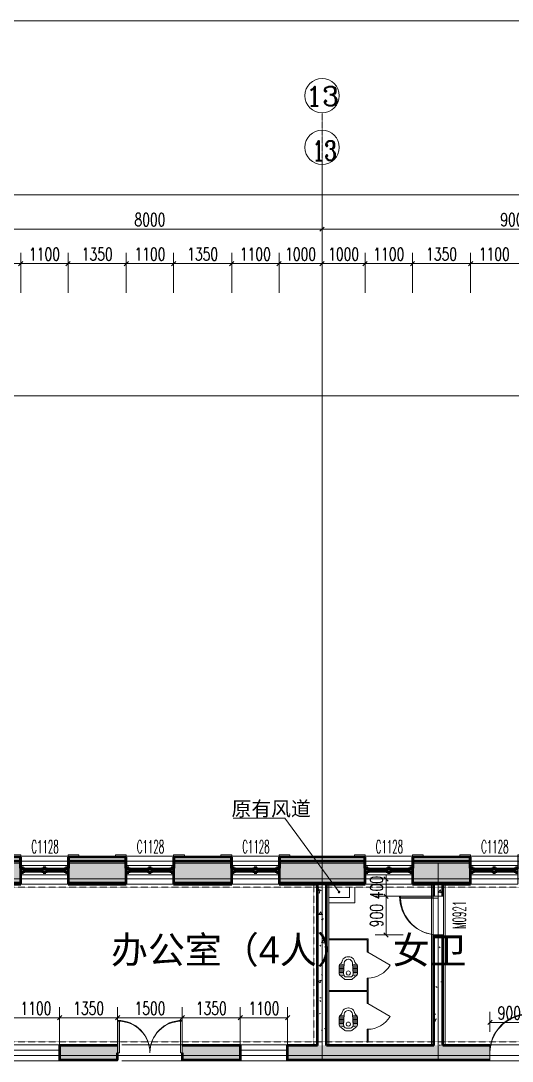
# Model space of a CAD drawing. Header units: millimetres. Extents: x -17321 to 106270, y -22341 to 35329.
# Drawn here: x 58500 to 69917, y 11169 to 35329 of the extents above; entities that cross this region are included whole.
import ezdxf

# ---------------------------------------------------------------- set-up
doc = ezdxf.new("R2010")
doc.units = ezdxf.units.MM
for name, pattern in [('IMPORT-DASHED', [7.5, 5, -2.5]), ('IMPORT-DOTE _2_', [0]), ('IMPORT-线型3', [5000, 3000, -2000]), ('轴网线', [22.24, 12.7, -3.18, 3.18, -3.18])]:
    doc.linetypes.add(name, pattern=pattern)
for name, color, linetype, lineweight in [('A-DETL-GENF', 92, 'Continuous', 9), ('A-DOOR', 31, 'Continuous', 18), ('A-FLOR', 192, 'Continuous', 9), ('A-GENM', 13, 'Continuous', 18), ('A-GLAZ', 151, 'Continuous', 18), ('A-WALL', 113, 'Continuous', 50), ('A-WALL-FNSH', 113, 'Continuous', 50), ('A-WALL-PATT', 111, 'Continuous', 50), ('AXIS', 85, 'Continuous', 9), ('AXIS_TEXT', 250, 'Continuous', 9), ('DIM_LEAD', 3, 'Continuous', 9), ('DOTE', 157, 'IMPORT-DOTE _2_', 9), ('LATRINE', 6, 'Continuous', 9), ('LVTRY', 6, 'Continuous', 9), ('Pkpm_砌筑墙门_虚', 174, 'IMPORT-线型3', 9), ('Pkpm_砖墙', 6, 'Continuous', 9), ('PUB_DIM', 135, 'Continuous', 9), ('PUB_TEXT', 250, 'Continuous', 9), ('PUB_TITLE', 4, 'Continuous', 9), ('S-GRID', 1, 'Continuous', 13), ('S-GRID-IDEN', 1, 'Continuous', 18), ('SURFACE', 11, 'Continuous', 9), ('WALL', 250, 'Continuous', 9), ('WINDOW', 93, 'Continuous', 9), ('WINDOW_TEXT', 250, 'Continuous', 9), ('建筑布置', 127, 'Continuous', 9), ('烟道', 4, 'Continuous', 9), ('记者站1205_t3_2__3F导出_dwg', 8, 'Continuous', 9)]:
    doc.layers.add(name, color=color, linetype=linetype, lineweight=lineweight)
doc.styles.add('Arial_2', font='arial.ttf', dxfattribs={"height": 629.266735})
doc.styles.add('Complex_16', font='complex_.ttf', dxfattribs={"height": 450})
doc.styles.add('Complex_5', font='complex_.ttf', dxfattribs={"width": 0.724138, "height": 452.54834})
doc.styles.add('Simplex', font='simplex_.ttf', dxfattribs={"width": 0.494118, "height": 297.5})
doc.styles.add('Simplex_2', font='simplex_.ttf', dxfattribs={"width": 0.706, "height": 297.5})
doc.styles.add('Simplex_6', font='simplex_.ttf', dxfattribs={"height": 337.588652})
pattern_1 = [(0, (0, 0), (812.8, 203.2), [33.528, -576.072, 33.528, -576.072, -3251.2]), (0, (0, 0), (812.8, 203.2), [-1219.2, 33.528, -1185.672, 33.528, -576.072, -1422.4]), (0, (0, 0), (812.8, 203.2), [-3048, 33.528, -372.872, 33.528, -982.472]), (120, (304.8, 101.6), (-582.37636, 602.30545), [33.528, -576.072, 33.528, -576.072, -3251.2]), (120, (304.8, 101.6), (-582.37636, 602.30545), [-1219.2, 33.528, -1185.672, 33.528, -576.072, -1422.4]), (120, (304.8, 101.6), (-582.37636, 602.30545), [-3048, 33.528, -372.872, 33.528, -982.472]), (240, (406.4, 508), (-230.42364, -805.50545), [33.528, -576.072, 33.528, -576.072, -3251.2]), (240, (406.4, 508), (-230.42364, -805.50545), [-1219.2, 33.528, -1185.672, 33.528, -576.072, -1422.4]), (240, (406.4, 508), (-230.42364, -805.50545), [-3048, 33.528, -372.872, 33.528, -982.472])]
pattern_2 = [(50, (0, 0), (728.7365, -63.756), [76.2, -838.2]), (355, (0, 0), (-140.9716, 764.2276), [60.96, -670.56]), (100.451, (60.7, -5.3), (587.77, 700.467), [64.76, -712.36]), (46.184, (0, 203.2), (1084.316, -168.171), [114.3, -1257.3]), (96.636, (90.4, 189.2), (949.61, 989.71), [97.14, -1068.54]), (351.184, (0, 203.2), (949.62, 989.701), [91.44, -1005.84]), (21, (101.6, 152.4), (606.458, -409.0606), [76.2, -838.2]), (326, (101.6, 152.4), (247.208, 736.753), [60.96, -670.56]), (71.451, (152.14, 118.3), (853.668, 327.6855), [64.76, -712.36]), (37.5, (0, 0), (12.3547, 338.2201), [33.528, -628.904, 33.528, -647.192, -673.1]), (37.5, (0, 0), (12.3547, 338.2201), [-1343.152, 33.528, -639.572]), (7.5, (0, 0), (267.2789, 400.7221), [33.528, -354.584, 33.528, -613.664, -256.54]), (7.5, (0, 0), (267.2789, 400.7221), [-1035.304, 33.528, -223.012]), (327.5, (-226.57, 0), (542.3633, -22.9153), [33.528, -220.472, 33.528, -758.952, -1051.56]), (327.5, (-226.57, 0), (542.3633, -22.9153), [-1046.48, 33.528, -1018.032]), (317.5, (-328.17, 0), (592.517, 101.707), [33.528, -296.672, 33.528, -492.76, -746.76]), (317.5, (-328.17, 0), (592.517, 101.707), [-856.488, 33.528, -713.232])]

# ---------------------------------------------------------------- blocks, each defined once
blk = doc.blocks.new('单扇木门 - M0921-1248984-建模-三层平面图')
at = {"layer": 'A-DOOR'}
blk.add_hatch(color=256, dxfattribs=at).paths.add_polyline_path([(450, 185), (450, 900), (410, 900), (410, 185)], flags=0)
at = {"layer": 'A-DETL-GENF'}
for p, q in [((410, 900), (410, 185)), ((450, 900), (410, 900)), ((450, 185), (450, 900))]:
    blk.add_line(p, q, dxfattribs=at)
at = {"layer": 'A-DOOR'}
for p, q in [((410, 185), (410, 900)), ((410, 900), (450, 900)), ((450, 900), (450, 185)), ((450, 185), (-450, 185)), ((-450, 185), (-450, -185)), ((-450, 185), (450, 185)), ((450, -185), (450, 185)), ((-450, -185), (450, -185)), ((-450, -185), (450, -185))]:
    blk.add_line(p, q, dxfattribs=at)
at = {"layer": 'A-DOOR', "lineweight": 9}
blk.add_arc((450, 0), 900, 90, 168.1069, dxfattribs=at)
blk = doc.blocks.new('单扇木门 - M0921-1248545-建模-三层平面图')
at = {"layer": 'A-DOOR'}
blk.add_hatch(color=256, dxfattribs=at).paths.add_polyline_path([(410, 120), (450, 120), (450, 900), (410, 900)], flags=0)
at = {"layer": 'A-DETL-GENF'}
for p, q in [((410, 900), (410, 120)), ((450, 900), (410, 900)), ((450, 120), (450, 900))]:
    blk.add_line(p, q, dxfattribs=at)
at = {"layer": 'A-DOOR'}
for p, q in [((410, 120), (410, 900)), ((410, 900), (450, 900)), ((450, 900), (450, 120)), ((450, 120), (-450, 120)), ((-450, 120), (-450, -120)), ((-450, 120), (450, 120)), ((450, -120), (450, 120)), ((-450, -120), (450, -120)), ((-450, -120), (450, -120))]:
    blk.add_line(p, q, dxfattribs=at)
at = {"layer": 'A-DOOR', "lineweight": 9}
blk.add_arc((450, 0), 900, 90, 172.3345, dxfattribs=at)
blk = doc.blocks.new('TG-平开木门-双扇7 - M1521-1247899-建模-三层平面图')
at = {"layer": 'A-DOOR', "lineweight": 9}
for p, q in [((-750, 750), (-710, 750)), ((-750, 185), (-750, 750)), ((-710, 0), (-710, 750)), ((750, 750), (710, 750)), ((710, 0), (710, 750)), ((750, 185), (750, 750)), ((-750, 185), (-750, 0)), ((-710, 0), (-750, 0)), ((750, 185), (750, 0)), ((710, 0), (750, 0))]:
    blk.add_line(p, q, dxfattribs=at)
for centre, start, end in [((-750, 0), 360, 90), ((750, 0), 90, 180)]:
    blk.add_arc(centre, 750, start, end, dxfattribs=at)
blk = doc.blocks.new('平开窗A2 - C1121-1284559-建模-三层平面图')
at = {"layer": 'A-GLAZ', "lineweight": 9}
for p, q in [((-550, 185), (550, 185)), ((-550, -185), (550, -185))]:
    blk.add_line(p, q, dxfattribs=at)
at = {"layer": 'A-GLAZ', "lineweight": 50}
for p, q in [((-550, 185), (-550, -185)), ((550, -185), (550, 185))]:
    blk.add_line(p, q, dxfattribs=at)
blk = doc.blocks.new('C1128 - C1128-1314676-建模-三层平面图')
at = {"layer": 'A-GLAZ', "lineweight": 70}
for p, q in [((-490, 50), (-550, 50)), ((-490, 10), (-490, 50)), ((-460, 25), (-490, 25)), ((-490, 25), (-490, 10)), ((-460, 10), (-460, 25)), ((-30, 25), (-60, 25)), ((-60, 25), (-60, 10)), ((30, 50), (-30, 50)), ((-30, 50), (-30, 10)), ((-30, 10), (-30, 25)), ((30, 10), (30, 50)), ((60, 25), (30, 25)), ((30, 25), (30, 10)), ((60, 10), (60, 25)), ((490, 25), (460, 25)), ((460, 25), (460, 10)), ((550, 50), (490, 50)), ((490, 50), (490, 10)), ((490, 10), (490, 25)), ((-550, -50), (-490, -50)), ((-490, -50), (-490, -10)), ((-490, -10), (-490, -25)), ((-490, -25), (-460, -25)), ((-460, -25), (-460, -10)), ((-60, -10), (-60, -25)), ((-60, -25), (-30, -25)), ((-30, -10), (-30, -50)), ((-30, -25), (-30, -10)), ((-30, -50), (30, -50)), ((30, -50), (30, -10)), ((30, -10), (30, -25)), ((30, -25), (60, -25)), ((60, -25), (60, -10)), ((460, -10), (460, -25)), ((460, -25), (490, -25)), ((490, -10), (490, -50)), ((490, -25), (490, -10)), ((490, -50), (550, -50))]:
    blk.add_line(p, q, dxfattribs=at)
at = {"layer": 'A-GLAZ'}
for p, q in [((-490, 50), (-30, 50)), ((-490, 10), (-490, -10)), ((-490, 10), (-30, 10)), ((-490, 10), (-490, -10)), ((-460, 25), (-60, 25)), ((-30, -10), (-30, 10)), ((30, 50), (490, 50)), ((30, 10), (490, 10)), ((30, -10), (30, 10)), ((60, 25), (460, 25)), ((490, -10), (490, 10)), ((490, 10), (490, -10)), ((-30, -10), (-490, -10)), ((-30, -50), (-490, -50)), ((-60, -25), (-460, -25)), ((490, -10), (30, -10)), ((490, -50), (30, -50)), ((460, -25), (60, -25))]:
    blk.add_line(p, q, dxfattribs=at)
blk = doc.blocks.new('窗套 - 窗套-1435561-建模-三层平面图')
at = {"layer": 'A-GENM'}
for p, q in [((-550, 30), (-800, 30)), ((-800, 30), (-800, 0)), ((-800, 0), (-550, 0)), ((-550, 0), (-580, 0)), ((-580, 0), (-580, -275)), ((-550, 0), (-550, 30)), ((-550, -275), (-550, 0)), ((800, 30), (550, 30)), ((550, 30), (550, 0)), ((580, 0), (550, 0)), ((550, 0), (550, -275)), ((580, -275), (580, 0)), ((800, 0), (800, 30)), ((550, 0), (800, 0)), ((-580, -275), (-550, -275)), ((550, -275), (580, -275))]:
    blk.add_line(p, q, dxfattribs=at)
blk = doc.blocks.new('记者站1205_t3_2__3F导出_dwg__ArchTick-1307847-建模-三层平面图')
at = {"layer": 'PUB_DIM'}
blk.add_line((-0.5, -0.5), (0.5, 0.5), dxfattribs=at)
blk = doc.blocks.new('记者站1205_t3_2__3F导出_dwg__ArchTick-1307849-建模-三层平面图')
at = {"layer": 'AXIS'}
blk.add_line((-0.5, -0.5), (0.5, 0.5), dxfattribs=at)
blk = doc.blocks.new('记者站1205_t3_2__3F导出_dwg_$TCHSYS$WIN2D-1307910-建模-三层平面图')
at = {"layer": 'WINDOW'}
for p, q in [((2629937, 447777), (2631037, 447777)), ((2629937, 447561), (2631037, 447561))]:
    blk.add_line(p, q, dxfattribs=at)
at = {"layer": 'WINDOW', "flags": 128}
blk.add_lwpolyline([(2629937, 447994), (2629937, 447344), (2631037, 447344), (2631037, 447994)], close=True, dxfattribs=at)
blk = doc.blocks.new('记者站1205_t3_2__3F导出_dwg_$TCHSYS$WIN2D-1307911-建模-三层平面图')
at = {"layer": 'WINDOW'}
for p, q in [((2627487, 447777), (2628587, 447777)), ((2627487, 447561), (2628587, 447561))]:
    blk.add_line(p, q, dxfattribs=at)
at = {"layer": 'WINDOW', "flags": 128}
blk.add_lwpolyline([(2627487, 447994), (2627487, 447344), (2628587, 447344), (2628587, 447994)], close=True, dxfattribs=at)
blk = doc.blocks.new('记者站1205_t3_2__3F导出_dwg_$TCHSYS$WIN2D-1307912-建模-三层平面图')
at = {"layer": 'WINDOW'}
for p, q in [((2633487, 447777), (2632387, 447777)), ((2633487, 447561), (2632387, 447561))]:
    blk.add_line(p, q, dxfattribs=at)
at = {"layer": 'WINDOW', "flags": 128}
blk.add_lwpolyline([(2633487, 447994), (2633487, 447344), (2632387, 447344), (2632387, 447994)], close=True, dxfattribs=at)
blk = doc.blocks.new('记者站1205_t3_2__3F导出_dwg_$TCHSYS$WIN2D-1307913-建模-三层平面图')
at = {"layer": 'WINDOW'}
for p, q in [((2628387, 443491), (2627287, 443491)), ((2628387, 443367), (2627287, 443367))]:
    blk.add_line(p, q, dxfattribs=at)
at = {"layer": 'WINDOW', "flags": 128}
blk.add_lwpolyline([(2628387, 443244), (2628387, 443614), (2627287, 443614), (2627287, 443244)], close=True, dxfattribs=at)
blk = doc.blocks.new('记者站1205_t3_2__3F导出_dwg_$TCHSYS$WIN2D-1307914-建模-三层平面图')
at = {"layer": 'WINDOW'}
for p, q in [((2633687, 443491), (2632587, 443491)), ((2633687, 443367), (2632587, 443367))]:
    blk.add_line(p, q, dxfattribs=at)
at = {"layer": 'WINDOW', "flags": 128}
blk.add_lwpolyline([(2633687, 443244), (2633687, 443614), (2632587, 443614), (2632587, 443244)], close=True, dxfattribs=at)
blk = doc.blocks.new('记者站1205_t3_2__3F导出_dwg_$DorLib2D$00000002-1307882-建模-三层平面图')
at = {"layer": 'WINDOW', "flags": 128}
for points in [[(-0.5, 0.4875), (-0.5, 0), (-0.475, 0), (-0.475, 0.4875)], [(0.5, 0.4875), (0.475, 0.4875), (0.475, 0), (0.5, 0)]]:
    blk.add_lwpolyline(points, close=True, dxfattribs=at)
at = {"layer": 'WINDOW'}
for centre, start, end in [((-0.4875, 0), 360, 88.53072), ((0.4875, 0), 91.46928, 180)]:
    blk.add_arc(centre, 0.4875, start, end, dxfattribs=at)
blk = doc.blocks.new('记者站1205_t3_2__3F导出_dwg_$TCHSYS$WIN2D-1307931-建模-三层平面图')
at = {"layer": 'WINDOW'}
for p, q in [((2635487, 447777), (2636587, 447777)), ((2635487, 447561), (2636587, 447561))]:
    blk.add_line(p, q, dxfattribs=at)
at = {"layer": 'WINDOW', "flags": 128}
blk.add_lwpolyline([(2635487, 447994), (2635487, 447344), (2636587, 447344), (2636587, 447994)], close=True, dxfattribs=at)
blk = doc.blocks.new('记者站1205_t3_2__3F导出_dwg_$DorLib2D$00000001-1307921-建模-三层平面图')
at = {"layer": 'WINDOW', "flags": 128}
blk.add_lwpolyline([(0.5, 0.975), (0.5, 0), (0.45, 0), (0.45, 0.975)], close=True, dxfattribs=at)
at = {"layer": 'WINDOW'}
blk.add_arc((0.475, 0), 0.975, 91.4693, 180, dxfattribs=at)
blk = doc.blocks.new('记者站1205_t3_2__3F导出_dwg_$TCHSYS$WIN2D-1307933-建模-三层平面图')
at = {"layer": 'WINDOW'}
for p, q in [((2639037, 447777), (2637937, 447777)), ((2639037, 447561), (2637937, 447561))]:
    blk.add_line(p, q, dxfattribs=at)
at = {"layer": 'WINDOW', "flags": 128}
blk.add_lwpolyline([(2639037, 447994), (2639037, 447344), (2637937, 447344), (2637937, 447994)], close=True, dxfattribs=at)
blk = doc.blocks.new('记者站1205_t3_2__3F导出_dwg_$TCHSYS$APDOOR2D-1307854-建模-三层平面图')
at = {"layer": 'LATRINE'}
blk.add_line((0.5, 0), (0, 0.866), dxfattribs=at)
blk.add_arc((0.5, 0), 1, 120, 180, dxfattribs=at)
blk = doc.blocks.new('记者站1205_t3_2__3F导出_dwg_df4bv-1307957-建模-三层平面图')
at = {"layer": 'DOTE', "linetype": 'Continuous'}
blk.add_line((2031977, 76934), (2031977, 81524), dxfattribs=at)
at = {"layer": 'Pkpm_砌筑墙门_虚'}
for p, q in [((2031857, 79754), (2031857, 80754)), ((2032097, 79754), (2032097, 80754)), ((2024627, 77304), (2026127, 77304)), ((2024627, 76934), (2026127, 76934))]:
    blk.add_line(p, q, dxfattribs=at)
at = {"layer": 'Pkpm_砖墙', "flags": 128}
for points in [[(2028477, 77304), (2029157, 77304), (2029157, 81034)], [(2029397, 81034), (2029397, 77304), (2031857, 77304), (2031857, 79754)], [(2032097, 79754), (2032097, 77304), (2033177, 77304)], [(2028477, 76934), (2029277, 76934), (2031977, 76934), (2033177, 76934)]]:
    blk.add_lwpolyline(points, dxfattribs=at)
at = {"layer": '烟道', "color": 2, "linetype": 'IMPORT-DASHED'}
for p, q in [((2014697, 80964), (2038027, 80964)), ((2029087, 77304), (2029087, 81034)), ((2014697, 77374), (2038027, 77374))]:
    blk.add_line(p, q, dxfattribs=at)
at = {"layer": '烟道', "color": 2}
for p, q in [((2029437, 77304), (2029437, 81034)), ((2031817, 77304), (2031817, 81034)), ((2032137, 77304), (2032137, 81034))]:
    blk.add_line(p, q, dxfattribs=at)
at = {"layer": '烟道', "color": 2, "flags": 128}
blk.add_lwpolyline([(2006477, 85464), (2000567, 85464), (2000567, 81564), (1977687, 81564), (1977687, 92784), (1963367, 92784), (1963367, 67344), (2000567, 67344), (2000567, 65344), (2014987, 65344), (2014987, 67344), (2052187, 67344), (2052187, 92784), (2037867, 92784), (2037867, 81564), (2014987, 81564), (2014987, 85464), (2009077, 85464)], dxfattribs=at)
blk = doc.blocks.new('记者站1205_t3_2__3F导出_dwg_$lvtry$00000203-1307961-建模-三层平面图')
at = {"layer": 'LVTRY'}
for p, q in [((-210, -318), (-210, -128)), ((-109, -134), (-210, -128)), ((-107, -166), (-210, -166)), ((-106, -197), (-210, -197)), ((-104, -227), (-210, -227)), ((-198, -101), (-90, -9)), ((-106, -103), (-182, -88)), ((-109, -124), (-97, -382)), ((-67, 0), (67, 0)), ((48, -60), (-48, -60)), ((90, -9), (198, -101)), ((97, -382), (109, -124)), ((104, -227), (210, -227)), ((106, -103), (182, -88)), ((106, -197), (210, -197)), ((107, -166), (210, -166)), ((109, -134), (210, -128)), ((210, -128), (210, -318)), ((-103, -258), (-210, -258)), ((-101, -289), (-210, -289)), ((-100, -320), (-210, -320)), ((-191, -354), (-99, -345)), ((-4, -470), (4, -470)), ((191, -354), (99, -345)), ((100, -320), (210, -320)), ((101, -289), (210, -289)), ((103, -258), (210, -258)), ((4, -530), (-4, -530))]:
    blk.add_line(p, q, dxfattribs=at)
for centre, radius, start, end in [((-174, -128), 35.9, 130.7002, 180), ((-48, -121), 61, 90, 182.693), ((-67, -36), 35.9, 90, 130.7002), ((0, -153), 48.6, 360, 180), ((0, -153), 48.6, 180, 360), ((48, -121), 61, 357.307, 90), ((67, -36), 35.9, 49.2998, 90), ((174, -128), 35.9, 0, 49.2998), ((-166, -318), 43.9, 180, 235.8855), ((-215, -391), 43.9, 45.2192, 55.8855), ((-315, -491), 185, 13.4062, 45.2192), ((-68, -432), 68.7, 193.4062, 220.7841), ((-4, -377), 153, 220.7841, 270), ((-4, -377), 92.8, 182.693, 270), ((4, -377), 92.8, 270, 357.307), ((4, -377), 153, 270, 319.2159), ((68, -432), 68.7, 319.2159, 346.5938), ((315, -491), 185, 134.7808, 166.5938), ((215, -391), 43.9, 124.1145, 134.7808), ((166, -318), 43.9, 304.1145, 0)]:
    blk.add_arc(centre, radius, start, end, dxfattribs=at)
blk = doc.blocks.new('记者站1205_t3_2__3F导出_dwg-1307846-建模-三层平面图')
at = {"layer": 'AXIS'}
for p, q in [((2634487, 460054), (2634487, 464054)), ((2568457, 463354), (2656987, 463354))]:
    blk.add_line(p, q, dxfattribs=at)
at = {"layer": 'AXIS', "flags": 128}
for points in [[(2634487, 462804), (2634487, 460354)], [(2627487, 462004), (2627487, 461079)], [(2628587, 462004), (2628587, 461079)], [(2629937, 462004), (2629937, 461079)], [(2631037, 462004), (2631037, 461079)], [(2632387, 462004), (2632387, 461079)], [(2633487, 462004), (2633487, 461079)], [(2634487, 462004), (2634487, 461079)], [(2635487, 462004), (2635487, 461079)], [(2636587, 462004), (2636587, 461079)], [(2637937, 462004), (2637937, 461079)]]:
    blk.add_lwpolyline(points, close=True, dxfattribs=at)
for points in [[(2656987, 462554), (2649387, 462554), (2643487, 462554), (2634487, 462554), (2626487, 462554), (2619787, 462554), (2606187, 462554), (2599587, 462554), (2591587, 462554), (2582487, 462554), (2579387, 462554), (2568987, 462554), (2569087, 462554)], [(2626487, 461754), (2627487, 461754), (2628587, 461754), (2629937, 461754), (2631037, 461754), (2632387, 461754), (2633487, 461754), (2634487, 461754), (2635487, 461754), (2636587, 461754), (2637937, 461754), (2639037, 461754), (2640387, 461754), (2641487, 461754), (2643487, 461754), (2644687, 461754), (2645787, 461754), (2647187, 461754), (2648287, 461754), (2649387, 461754), (2649287, 461754)]]:
    blk.add_lwpolyline(points, dxfattribs=at)
at = {"layer": 'AXIS'}
blk.add_circle((2634487, 464454), 400, dxfattribs=at)
at = {"layer": 'DIM_LEAD', "flags": 128}
blk.add_lwpolyline([(2632420, 448878), (2633621, 448878), (2634880, 447160), (2633621, 448878)], dxfattribs=at)
at = {"layer": 'DIM_LEAD'}
for start, end in [(45, 225), (225, 45)]:
    blk.add_arc((2634880, 447160), 20, start, end, dxfattribs=at)
at = {"layer": 'DOTE', "linetype": 'Continuous'}
for p, q in [((2634487, 443264), (2634487, 460054)), ((2567617, 458684), (2658357, 458684)), ((2567617, 447464), (2658357, 447464)), ((2567617, 443364), (2658357, 443364))]:
    blk.add_line(p, q, dxfattribs=at)
at = {"layer": 'LATRINE', "flags": 128}
for points in [[(2634647, 446074), (2634647, 446049), (2635534, 446049), (2635534, 445762), (2635559, 445762), (2635559, 446074)], [(2635559, 443674), (2635559, 443974), (2635534, 443974), (2635534, 443674)]]:
    blk.add_lwpolyline(points, close=True, dxfattribs=at)
blk.add_lwpolyline([(2635559, 444874), (2635559, 444574), (2635534, 444574), (2635534, 444849), (2634647, 444849), (2634647, 444874), (2635534, 444874), (2635534, 445162), (2635559, 445162), (2635559, 444862)], dxfattribs=at)
at = {"layer": 'PUB_DIM'}
for p, q in [((2636367, 447464), (2635722, 447464)), ((2635972, 446164), (2635972, 447064)), ((2636367, 446164), (2635722, 446164)), ((2633687, 443544), (2633687, 444490)), ((2638387, 443914), (2638387, 444382))]:
    blk.add_line(p, q, dxfattribs=at)
at = {"layer": 'PUB_DIM', "flags": 128}
for points in [[(2635972, 446964), (2635972, 447064), (2635972, 447464), (2635972, 447564)], [(2626587, 444240), (2626487, 444240), (2627287, 444240), (2628387, 444240), (2629737, 444240), (2631237, 444240), (2632587, 444240), (2633687, 444240)], [(2638387, 444132), (2639287, 444132), (2639187, 444132)]]:
    blk.add_lwpolyline(points, dxfattribs=at)
for points in [[(2635722, 447064), (2636367, 447064)], [(2628387, 444490), (2628387, 443544)], [(2629737, 444490), (2629737, 443544)], [(2631237, 444490), (2631237, 443544)], [(2632587, 444490), (2632587, 443544)]]:
    blk.add_lwpolyline(points, close=True, dxfattribs=at)
at = {"layer": 'PUB_TITLE', "flags": 128}
blk.add_lwpolyline([(2551665, 409993), (2674265, 409993), (2674265, 467393), (2551665, 467393)], close=True, dxfattribs=at)
at = {"layer": 'SURFACE', "flags": 128}
for points in [[(2627487, 447834), (2627487, 447994), (2626487, 447994), (2625487, 447994), (2625487, 447834)], [(2629937, 447834), (2629937, 447994), (2628587, 447994), (2628587, 447834)], [(2632387, 447834), (2632387, 447994), (2631037, 447994), (2631037, 447834)], [(2633487, 447834), (2633487, 447994), (2634487, 447994), (2635487, 447994), (2635487, 447834)], [(2636587, 447834), (2636587, 447994), (2637187, 447994), (2637937, 447994), (2637937, 447834)]]:
    blk.add_lwpolyline(points, dxfattribs=at)
at = {"layer": 'WALL', "flags": 128}
for points in [[(2626367, 447344), (2626367, 444864), (2626367, 443614), (2626197, 443614), (2626197, 443244), (2626487, 443244), (2627287, 443244), (2627287, 443614), (2626607, 443614), (2626607, 444864), (2626607, 447344), (2627487, 447344), (2627487, 447834), (2626487, 447834), (2625487, 447834), (2625487, 447344)], [(2628587, 447344), (2629937, 447344), (2629937, 447834), (2628587, 447834)], [(2631037, 447344), (2632387, 447344), (2632387, 447834), (2631037, 447834)], [(2634607, 443614), (2634607, 447344), (2635487, 447344), (2635487, 447834), (2634487, 447834), (2633487, 447834), (2633487, 447344), (2634367, 447344), (2634367, 443614), (2633687, 443614), (2633687, 443244), (2634487, 443244), (2637187, 443244), (2638387, 443244), (2638387, 443614), (2637307, 443614), (2637307, 446164), (2637067, 446164), (2637067, 443614)], [(2637187, 447834), (2636587, 447834), (2636587, 447344), (2637067, 447344), (2637067, 447064), (2637307, 447064), (2637307, 447344), (2637937, 447344), (2637937, 447834)], [(2629737, 443614), (2628387, 443614), (2628387, 443244), (2629737, 443244)], [(2632587, 443614), (2631237, 443614), (2631237, 443244), (2632587, 443244)]]:
    blk.add_lwpolyline(points, close=True, dxfattribs=at)
at = {"layer": '建筑布置', "color": 3, "flags": 128}
for points in [[(2635247, 447274), (2635247, 446914), (2634647, 446914)], [(2635127, 447274), (2635127, 447034), (2634647, 447034)]]:
    blk.add_lwpolyline(points, dxfattribs=at)
for name, p, xscale, yscale, zscale in [('记者站1205_t3_2__3F导出_dwg__ArchTick-1307849-建模-三层平面图', (2634487, 462554), 100, 100, 100), ('记者站1205_t3_2__3F导出_dwg__ArchTick-1307849-建模-三层平面图', (2627487, 461754), 100, 100, 100), ('记者站1205_t3_2__3F导出_dwg__ArchTick-1307849-建模-三层平面图', (2628587, 461754), 100, 100, 100), ('记者站1205_t3_2__3F导出_dwg__ArchTick-1307849-建模-三层平面图', (2629937, 461754), 100, 100, 100), ('记者站1205_t3_2__3F导出_dwg__ArchTick-1307849-建模-三层平面图', (2631037, 461754), 100, 100, 100), ('记者站1205_t3_2__3F导出_dwg__ArchTick-1307849-建模-三层平面图', (2632387, 461754), 100, 100, 100), ('记者站1205_t3_2__3F导出_dwg__ArchTick-1307849-建模-三层平面图', (2633487, 461754), 100, 100, 100), ('记者站1205_t3_2__3F导出_dwg__ArchTick-1307849-建模-三层平面图', (2634487, 461754), 100, 100, 100), ('记者站1205_t3_2__3F导出_dwg__ArchTick-1307849-建模-三层平面图', (2635487, 461754), 100, 100, 100), ('记者站1205_t3_2__3F导出_dwg__ArchTick-1307849-建模-三层平面图', (2636587, 461754), 100, 100, 100), ('记者站1205_t3_2__3F导出_dwg__ArchTick-1307849-建模-三层平面图', (2637937, 461754), 100, 100, 100), ('记者站1205_t3_2__3F导出_dwg_$DorLib2D$00000001-1307921-建模-三层平面图', (2638837, 443429), 900, 900, -900), ('记者站1205_t3_2__3F导出_dwg__ArchTick-1307847-建模-三层平面图', (2628387, 444240), 100, 100, 100), ('记者站1205_t3_2__3F导出_dwg__ArchTick-1307847-建模-三层平面图', (2629737, 444240), 100, 100, 100), ('记者站1205_t3_2__3F导出_dwg_$DorLib2D$00000002-1307882-建模-三层平面图', (2630487, 443429), 1500, 1500, -1500), ('记者站1205_t3_2__3F导出_dwg__ArchTick-1307847-建模-三层平面图', (2631237, 444240), 100, 100, 100), ('记者站1205_t3_2__3F导出_dwg__ArchTick-1307847-建模-三层平面图', (2632587, 444240), 100, 100, 100), ('记者站1205_t3_2__3F导出_dwg__ArchTick-1307847-建模-三层平面图', (2633687, 444240), 100, 100, 100)]:
    blk.add_blockref(name, p, dxfattribs=dict(xscale=xscale, yscale=yscale, zscale=zscale))
for name, p, xscale, yscale, zscale, rotation in [('记者站1205_t3_2__3F导出_dwg__ArchTick-1307849-建模-三层平面图', (2634487, 462554), 100, 100, 100, 180), ('记者站1205_t3_2__3F导出_dwg__ArchTick-1307849-建模-三层平面图', (2627487, 461754), 100, 100, 100, 180), ('记者站1205_t3_2__3F导出_dwg__ArchTick-1307849-建模-三层平面图', (2628587, 461754), 100, 100, 100, 180), ('记者站1205_t3_2__3F导出_dwg__ArchTick-1307849-建模-三层平面图', (2629937, 461754), 100, 100, 100, 180), ('记者站1205_t3_2__3F导出_dwg__ArchTick-1307849-建模-三层平面图', (2631037, 461754), 100, 100, 100, 180), ('记者站1205_t3_2__3F导出_dwg__ArchTick-1307849-建模-三层平面图', (2632387, 461754), 100, 100, 100, 180), ('记者站1205_t3_2__3F导出_dwg__ArchTick-1307849-建模-三层平面图', (2633487, 461754), 100, 100, 100, 180), ('记者站1205_t3_2__3F导出_dwg__ArchTick-1307849-建模-三层平面图', (2634487, 461754), 100, 100, 100, 180), ('记者站1205_t3_2__3F导出_dwg__ArchTick-1307849-建模-三层平面图', (2635487, 461754), 100, 100, 100, 180), ('记者站1205_t3_2__3F导出_dwg__ArchTick-1307849-建模-三层平面图', (2636587, 461754), 100, 100, 100, 180), ('记者站1205_t3_2__3F导出_dwg__ArchTick-1307849-建模-三层平面图', (2637937, 461754), 100, 100, 100, 180), ('记者站1205_t3_2__3F导出_dwg__ArchTick-1307847-建模-三层平面图', (2635972, 447464), 100, 100, 100, 270), ('记者站1205_t3_2__3F导出_dwg__ArchTick-1307847-建模-三层平面图', (2635972, 447064), 100, 100, 100, 90), ('记者站1205_t3_2__3F导出_dwg__ArchTick-1307847-建模-三层平面图', (2635972, 447064), 100, 100, 100, 90), ('记者站1205_t3_2__3F导出_dwg_$DorLib2D$00000001-1307921-建模-三层平面图', (2637187, 446614), 900, 900, -900, 89.99999999999999), ('记者站1205_t3_2__3F导出_dwg__ArchTick-1307847-建模-三层平面图', (2635972, 446164), 100, 100, 100, 270), ('记者站1205_t3_2__3F导出_dwg__ArchTick-1307847-建模-三层平面图', (2628387, 444240), 100, 100, 100, 180), ('记者站1205_t3_2__3F导出_dwg__ArchTick-1307847-建模-三层平面图', (2629737, 444240), 100, 100, 100, 180), ('记者站1205_t3_2__3F导出_dwg__ArchTick-1307847-建模-三层平面图', (2631237, 444240), 100, 100, 100, 180), ('记者站1205_t3_2__3F导出_dwg__ArchTick-1307847-建模-三层平面图', (2632587, 444240), 100, 100, 100, 180), ('记者站1205_t3_2__3F导出_dwg__ArchTick-1307847-建模-三层平面图', (2638387, 444132), 100, 100, 100, 180)]:
    blk.add_blockref(name, p, dxfattribs=dict(xscale=xscale, yscale=yscale, zscale=zscale, rotation=rotation))
for name, p in [('记者站1205_t3_2__3F导出_dwg_df4bv-1307957-建模-三层平面图', (605210, 366310)), ('记者站1205_t3_2__3F导出_dwg_$TCHSYS$WIN2D-1307911-建模-三层平面图', (0, 0)), ('记者站1205_t3_2__3F导出_dwg_$TCHSYS$WIN2D-1307910-建模-三层平面图', (0, 0)), ('记者站1205_t3_2__3F导出_dwg_$TCHSYS$WIN2D-1307912-建模-三层平面图', (0, 0)), ('记者站1205_t3_2__3F导出_dwg_$TCHSYS$WIN2D-1307931-建模-三层平面图', (0, 0)), ('记者站1205_t3_2__3F导出_dwg_$TCHSYS$WIN2D-1307933-建模-三层平面图', (0, 0)), ('记者站1205_t3_2__3F导出_dwg_$TCHSYS$WIN2D-1307913-建模-三层平面图', (0, 0)), ('记者站1205_t3_2__3F导出_dwg_$TCHSYS$WIN2D-1307914-建模-三层平面图', (0, 0))]:
    blk.add_blockref(name, p)
at = {"extrusion": (0, 0, -1), "xscale": 600, "yscale": 600, "zscale": -600, "rotation": 90}
for p in [(-2635547, 445462), (-2635547, 444274)]:
    blk.add_blockref('记者站1205_t3_2__3F导出_dwg_$TCHSYS$APDOOR2D-1307854-建模-三层平面图', p, dxfattribs=at)
at = {"rotation": 180}
for p in [(2635097, 445129), (2635097, 443941)]:
    blk.add_blockref('记者站1205_t3_2__3F导出_dwg_$lvtry$00000203-1307961-建模-三层平面图', p, dxfattribs=at)
at = {"layer": 'AXIS', "color": 7, "char_height": 297.5, "attachment_point": 2, "line_spacing_factor": 1.125731, "style": 'Simplex_2'}
for s, insert, width in [('8000', (2630487, 462923), 917.9), ('9000', (2638987, 462923), 917.9), ('1100', (2628037, 462123), 824.67), ('1350', (2629262, 462123), 871.28), ('1100', (2630487, 462123), 824.67), ('1350', (2631712, 462123), 871.28), ('1100', (2632937, 462123), 824.67), ('1000', (2633987, 462123), 871.28), ('1000', (2634987, 462123), 871.28), ('1100', (2636037, 462123), 824.67), ('1350', (2637262, 462123), 871.28), ('1100', (2638487, 462123), 824.67)]:
    blk.add_mtext(s, dxfattribs=dict(at, insert=insert, width=width))
at = {"layer": 'AXIS_TEXT', "color": 7, "insert": (2634260, 464604), "char_height": 452.5, "width": 646.01, "attachment_point": 1, "line_spacing_factor": 1.141342, "style": 'Complex_5'}
blk.add_mtext('13', dxfattribs=at)
at = {"layer": 'PUB_DIM', "color": 7, "char_height": 297.5, "width": 688.42, "attachment_point": 2, "rotation": 90, "line_spacing_factor": 1.125731, "style": 'Simplex_2'}
for s, insert in [('400', (2635604, 447264)), ('900', (2635604, 446614))]:
    blk.add_mtext(s, dxfattribs=dict(at, insert=insert))
at = {"layer": 'PUB_DIM', "color": 7, "char_height": 297.5, "attachment_point": 2, "line_spacing_factor": 1.125731, "style": 'Simplex_2'}
for s, insert, width in [('1100', (2627837, 444609), 824.67), ('1350', (2629062, 444609), 871.28), ('1500', (2630487, 444609), 871.28), ('1350', (2631912, 444609), 871.28), ('1100', (2633137, 444609), 824.67), ('900', (2638837, 444501), 688.42)]:
    blk.add_mtext(s, dxfattribs=dict(at, insert=insert, width=width))
at = {"layer": 'PUB_TEXT', "color": 7, "insert": (2632382, 449265), "char_height": 337.6, "width": 2180.97, "attachment_point": 1, "line_spacing_factor": 1.125731, "style": 'Simplex_6'}
blk.add_mtext('原有风道', dxfattribs=at)
at = {"layer": 'PUB_TEXT', "color": 155, "char_height": 629.3, "attachment_point": 1, "line_spacing_factor": 0.941778, "style": 'Arial_2'}
for s, insert, width in [('办公室（4人）', (2629582, 446132), 7684.12), ('女卫', (2636128, 446124), 2364.34), ('女卫', (2636128, 446124), 2364.34)]:
    blk.add_mtext(s, dxfattribs=dict(at, insert=insert, width=width))
at = {"layer": 'WINDOW_TEXT', "color": 37, "char_height": 297.5, "width": 785.23, "attachment_point": 1, "line_spacing_factor": 1.125731, "style": 'Simplex'}
for insert in [(2627732, 448362), (2630182, 448362), (2632632, 448362), (2635732, 448362), (2638182, 448362)]:
    blk.add_mtext('C1128', dxfattribs=dict(at, insert=insert))
at = {"layer": 'WINDOW_TEXT', "color": 7, "insert": (2637527, 446303), "char_height": 297.5, "width": 810.33, "attachment_point": 1, "rotation": 90, "line_spacing_factor": 1.125731, "style": 'Simplex'}
blk.add_mtext('M0921', dxfattribs=at)
blk = doc.blocks.new('轴网 - 宽度系数 1-579523-建模-三层平面图')
at = {"layer": 'S-GRID-IDEN'}
blk.add_circle((0, 0), 4, dxfattribs=at)

msp = doc.modelspace()

# ---------------------------------------------------------------- hatches: boundary and pattern name
at = {"layer": 'A-WALL-PATT', "lineweight": 9}
h = msp.add_hatch(dxfattribs=at)
h.set_pattern_fill('FP_2', color=256, style=0, pattern_type=2)
h.set_pattern_definition(pattern_2)
h.paths.add_polyline_path([(65944, 15300), (66500, 15300), (66500, 15810), (64500, 15810), (64500, 15300), (64534, 15300)], flags=0)
h.paths.add_polyline_path([(74600, 15300), (74600, 15810), (72500, 15810), (72500, 15300), (74403, 15300)], flags=0)
h.paths.add_polyline_path([(67600, 15300), (68950, 15300), (68950, 15810), (67600, 15810)], flags=0)
h.paths.add_polyline_path([(70050, 15300), (71400, 15300), (71400, 15810), (70050, 15810)], flags=0)
h.paths.add_polyline_path([(60304, 15300), (60950, 15300), (60950, 15810), (59600, 15810), (59600, 15300)], flags=0)
h.paths.add_polyline_path([(55400, 15300), (55400, 15810), (54050, 15810), (54050, 15300), (54665, 15300)], flags=0)
h.paths.add_polyline_path([(63400, 15300), (63400, 15810), (62050, 15810), (62050, 15300), (63124, 15300)], flags=0)
h.paths.add_polyline_path([(57484, 15300), (58500, 15300), (58500, 15810), (56500, 15810), (56500, 15300)], flags=0)
h.paths.add_polyline_path([(51332, 15300), (52950, 15300), (52950, 15810), (51212, 15810), (51212, 15300)], flags=0)
h = msp.add_hatch(dxfattribs=at)
h.set_pattern_fill('FP_1', color=256, style=0, pattern_type=2)
h.set_pattern_definition(pattern_1)
h.paths.add_polyline_path([(74620, 15280), (74620, 15300), (72500, 15300), (72500, 15280), (74605, 15280)], flags=0)
h.paths.add_polyline_path([(63400, 15280), (63400, 15300), (62050, 15300), (62050, 15280), (63124, 15280)], flags=0)
h.paths.add_polyline_path([(64500, 15280), (66500, 15280), (66500, 15300), (64500, 15300)], flags=0)
h.paths.add_polyline_path([(70173, 15280), (71400, 15280), (71400, 15300), (70050, 15300), (70050, 15280)], flags=0)
h.paths.add_polyline_path([(68950, 15280), (68950, 15300), (67600, 15300), (67600, 15280), (68764, 15280)], flags=0)
h.paths.add_polyline_path([(57380, 15280), (58500, 15280), (58500, 15300), (56500, 15300), (56500, 15280)], flags=0)
h.paths.add_polyline_path([(59600, 15280), (60950, 15280), (60950, 15300), (59600, 15300)], flags=0)
h.paths.add_polyline_path([(54665, 15280), (55400, 15280), (55400, 15300), (54050, 15300), (54050, 15280)], flags=0)
h.paths.add_polyline_path([(52950, 15280), (52950, 15300), (50702, 15300), (50702, 15280), (52890, 15280)], flags=0)
h = msp.add_hatch(dxfattribs=at)
h.set_pattern_fill('FP_1', color=256, style=0, pattern_type=2)
h.set_pattern_definition(pattern_1)
h.paths.add_polyline_path([(65395, 11550), (65395, 15280), (65380, 15280), (65380, 11550)], flags=0)
h = msp.add_hatch(dxfattribs=at)
h.set_pattern_fill('FP_2', color=256, style=0, pattern_type=2)
h.set_pattern_definition(pattern_2)
h.paths.add_polyline_path([(65605, 11535), (65605, 15280), (65395, 15280), (65395, 11535)], flags=0)
h = msp.add_hatch(dxfattribs=at)
h.set_pattern_fill('FP_1', color=256, style=0, pattern_type=2)
h.set_pattern_definition(pattern_1)
h.paths.add_polyline_path([(65620, 11550), (65620, 15280), (65605, 15280), (65605, 11550)], flags=0)
h = msp.add_hatch(dxfattribs=at)
h.set_pattern_fill('FP_1', color=256, style=0, pattern_type=2)
h.set_pattern_definition(pattern_1)
h.paths.add_polyline_path([(68080, 11550), (68095, 11550), (68095, 14100), (68080, 14100)], flags=0)
h.paths.add_polyline_path([(68095, 15000), (68095, 15280), (68080, 15280), (68080, 15000)], flags=0)
h = msp.add_hatch(dxfattribs=at)
h.set_pattern_fill('FP_2', color=256, style=0, pattern_type=2)
h.set_pattern_definition(pattern_2)
h.paths.add_polyline_path([(68095, 11535), (68305, 11535), (68305, 14100), (68095, 14100), (68095, 11550)], flags=0)
h.paths.add_polyline_path([(68095, 15000), (68305, 15000), (68305, 15280), (68095, 15280), (68095, 15279)], flags=0)
h = msp.add_hatch(dxfattribs=at)
h.set_pattern_fill('FP_1', color=256, style=0, pattern_type=2)
h.set_pattern_definition(pattern_1)
h.paths.add_polyline_path([(68320, 11550), (68320, 14100), (68305, 14100), (68305, 11550)], flags=0)
h.paths.add_polyline_path([(68320, 15000), (68320, 15280), (68305, 15280), (68305, 15000)], flags=0)
h = msp.add_hatch(dxfattribs=at)
h.set_pattern_fill('FP_2', color=256, style=0, pattern_type=2)
h.set_pattern_definition(pattern_2)
h.paths.add_polyline_path([(68764, 11195), (69395, 11195), (69395, 11535), (64700, 11535), (64700, 11195), (65944, 11195)], flags=0)
h.paths.add_polyline_path([(70295, 11195), (74605, 11195), (74605, 11535), (70295, 11535)], flags=0)
h.paths.add_polyline_path([(60750, 11195), (60750, 11535), (59405, 11535), (59405, 11195), (60304, 11195)], flags=0)
h.paths.add_polyline_path([(62250, 11195), (63600, 11195), (63600, 11535), (62250, 11535), (62250, 11365)], flags=0)
h.paths.add_polyline_path([(57195, 11195), (58305, 11195), (58305, 11535), (57195, 11535)], flags=0)
h.paths.add_polyline_path([(56395, 11195), (56395, 11535), (52945, 11535), (52945, 11195), (56074, 11195)], flags=0)
h.paths.add_polyline_path([(51445, 11195), (51445, 11535), (50907, 11535), (50907, 11195), (50922, 11195)], flags=0)
h = msp.add_hatch(dxfattribs=at)
h.set_pattern_fill('FP_1', color=256, style=0, pattern_type=2)
h.set_pattern_definition(pattern_1)
h.paths.add_polyline_path([(74265, 11535), (74265, 11550), (70805, 11550), (70805, 11535), (71583, 11535)], flags=0)
h.paths.add_polyline_path([(70595, 11535), (70595, 11550), (70295, 11550), (70295, 11535)], flags=0)
h.paths.add_polyline_path([(63600, 11535), (63600, 11550), (62250, 11550), (62250, 11535)], flags=0)
h.paths.add_polyline_path([(60304, 11535), (60750, 11535), (60750, 11550), (59405, 11550), (59405, 11535)], flags=0)
h.paths.add_polyline_path([(64700, 11535), (65395, 11535), (65395, 11550), (64700, 11550)], flags=0)
h.paths.add_polyline_path([(65605, 11535), (68095, 11535), (68095, 11550), (65605, 11550)], flags=0)
h.paths.add_polyline_path([(68305, 11535), (69395, 11535), (69395, 11550), (68305, 11550)], flags=0)
h.paths.add_polyline_path([(57605, 11535), (58305, 11535), (58305, 11550), (57605, 11550)], flags=0)
h.paths.add_polyline_path([(55450, 11535), (56395, 11535), (56395, 11550), (55435, 11550), (55435, 11535)], flags=0)
h.paths.add_polyline_path([(54665, 11535), (55365, 11535), (55365, 11550), (52945, 11550), (52945, 11535)], flags=0)
h.paths.add_polyline_path([(51445, 11535), (51445, 11550), (50922, 11550), (50922, 11535)], flags=0)
h.paths.add_polyline_path([(57195, 11535), (57395, 11535), (57395, 11550), (57195, 11550)], flags=0)
h = msp.add_hatch(dxfattribs=at)
h.set_pattern_fill('FP_1', color=256, style=0, pattern_type=2)
h.set_pattern_definition(pattern_1)
h.paths.add_polyline_path([(74620, 11180), (74620, 11195), (70295, 11195), (70295, 11180), (71583, 11180)], flags=0)
h.paths.add_polyline_path([(63600, 11180), (63600, 11195), (62250, 11195), (62250, 11180)], flags=0)
h.paths.add_polyline_path([(65944, 11180), (69395, 11180), (69395, 11195), (64700, 11195), (64700, 11180)], flags=0)
h.paths.add_polyline_path([(56395, 11180), (56395, 11195), (52945, 11195), (52945, 11180), (56074, 11180)], flags=0)
h.paths.add_polyline_path([(57484, 11180), (58305, 11180), (58305, 11195), (57195, 11195), (57195, 11180)], flags=0)
h.paths.add_polyline_path([(59405, 11180), (60750, 11180), (60750, 11195), (59405, 11195)], flags=0)
h.paths.add_polyline_path([(50697, 11180), (51445, 11180), (51445, 11195), (50697, 11195)], flags=0)

# ---------------------------------------------------------------- linework, layer by layer
at = {"layer": 'A-FLOR'}
for p, q in [((59600, 15280), (58500, 15280)), ((62050, 15280), (60950, 15280)), ((64500, 15280), (63400, 15280)), ((67600, 15280), (66500, 15280)), ((70050, 15280), (68950, 15280))]:
    msp.add_line(p, q, dxfattribs=at)
at = {"layer": 'A-WALL', "color": 7}
for p, q in [((58500, 15910), (56500, 15910)), ((58500, 15280), (58500, 15910)), ((59600, 15910), (59600, 15280)), ((60950, 15910), (59600, 15910)), ((60950, 15280), (60950, 15910)), ((62050, 15910), (62050, 15280)), ((63400, 15910), (62050, 15910)), ((63400, 15280), (63400, 15910)), ((64500, 15910), (64500, 15280)), ((66500, 15910), (64500, 15910)), ((66500, 15280), (66500, 15910)), ((67600, 15910), (67600, 15280)), ((68950, 15910), (67600, 15910)), ((68950, 15280), (68950, 15910)), ((57620, 15280), (58500, 15280)), ((59600, 15280), (60950, 15280)), ((62050, 15280), (63400, 15280)), ((64500, 15280), (65380, 15280)), ((65395, 11535), (65395, 15280)), ((65605, 11535), (65605, 15280)), ((65620, 15280), (66500, 15280)), ((67600, 15280), (68080, 15280)), ((68095, 15000), (68095, 15280)), ((68305, 15000), (68305, 15280)), ((68320, 15280), (68950, 15280)), ((68095, 11535), (68095, 14100)), ((68305, 11535), (68305, 14100)), ((60750, 11535), (59405, 11535)), ((60750, 11195), (60750, 11365)), ((63600, 11535), (62250, 11535)), ((62250, 11365), (62250, 11195)), ((65395, 11535), (64700, 11535)), ((68095, 11535), (65605, 11535)), ((69395, 11535), (68305, 11535)), ((60750, 11195), (59405, 11195)), ((63600, 11195), (62250, 11195)), ((69395, 11195), (64700, 11195))]:
    msp.add_line(p, q, dxfattribs=at)
at = {"layer": 'A-WALL'}
for p, q in [((58500, 15810), (56500, 15810)), ((60950, 15810), (59600, 15810)), ((63400, 15810), (62050, 15810)), ((66500, 15810), (64500, 15810)), ((68950, 15810), (67600, 15810)), ((58500, 15300), (56500, 15300)), ((60950, 15300), (59600, 15300)), ((63400, 15300), (62050, 15300)), ((66500, 15300), (64500, 15300)), ((65605, 15280), (65395, 15280)), ((68950, 15300), (67600, 15300)), ((68305, 15280), (68095, 15280))]:
    msp.add_line(p, q, dxfattribs=at)
at = {"layer": 'A-WALL-FNSH', "color": 250, "lineweight": 9}
for p, q in [((58500, 15930), (56500, 15930)), ((58500, 15910), (58500, 15930)), ((60950, 15930), (59600, 15930)), ((59600, 15930), (59600, 15910)), ((60950, 15910), (60950, 15930)), ((63400, 15930), (62050, 15930)), ((62050, 15930), (62050, 15910)), ((63400, 15910), (63400, 15930)), ((66500, 15930), (64500, 15930)), ((64500, 15930), (64500, 15910)), ((66500, 15910), (66500, 15930)), ((68950, 15930), (67600, 15930)), ((67600, 15930), (67600, 15910)), ((68950, 15910), (68950, 15930)), ((65380, 15280), (65380, 11550)), ((65620, 11550), (65620, 15280)), ((68080, 15280), (68080, 15000)), ((68320, 15000), (68320, 15280)), ((68080, 14100), (68080, 11550)), ((68320, 11550), (68320, 14100)), ((60750, 11550), (59405, 11550)), ((63600, 11550), (62250, 11550)), ((65380, 11550), (64700, 11550)), ((68080, 11550), (65620, 11550)), ((69395, 11550), (68320, 11550)), ((59405, 11180), (60750, 11180)), ((60750, 11180), (60750, 11195)), ((62250, 11195), (62250, 11180)), ((62250, 11180), (63600, 11180)), ((64700, 11180), (69395, 11180))]:
    msp.add_line(p, q, dxfattribs=at)
at = {"layer": 'S-GRID', "linetype": '轴网线'}
for p, q in [((65500, 11200), (65500, 33190)), ((-8370, 26620), (89370, 26620)), ((-8370, 15400), (89370, 15400)), ((-8370, 11300), (89370, 11300))]:
    msp.add_line(p, q, dxfattribs=at)

# ---------------------------------------------------------------- block references
at = {"layer": 'A-DOOR', "rotation": 89.99999999999987}
msp.add_blockref('单扇木门 - M0921-1248545-建模-三层平面图', (68200, 14550), dxfattribs=at)
at = {"layer": 'A-DOOR'}
for name, p in [('TG-平开木门-双扇7 - M1521-1247899-建模-三层平面图', (61500, 11365)), ('单扇木门 - M0921-1248984-建模-三层平面图', (69845, 11365))]:
    msp.add_blockref(name, p, dxfattribs=at)
at = {"layer": 'A-GENM'}
for p in [(59050, 15930), (61500, 15930), (63950, 15930), (67050, 15930), (69500, 15930)]:
    msp.add_blockref('窗套 - 窗套-1435561-建模-三层平面图', p, dxfattribs=at)
at = {"layer": 'A-GLAZ', "rotation": 180}
for name, p in [('C1128 - C1128-1314676-建模-三层平面图', (59050, 15605)), ('C1128 - C1128-1314676-建模-三层平面图', (61500, 15605)), ('C1128 - C1128-1314676-建模-三层平面图', (63950, 15605)), ('C1128 - C1128-1314676-建模-三层平面图', (67050, 15605)), ('C1128 - C1128-1314676-建模-三层平面图', (69500, 15605)), ('平开窗A2 - C1121-1284559-建模-三层平面图', (58855, 11365)), ('平开窗A2 - C1121-1284559-建模-三层平面图', (64150, 11365))]:
    msp.add_blockref(name, p, dxfattribs=at)
at = {"layer": 'S-GRID-IDEN', "xscale": 99.99999999999991, "yscale": 99.99999999999991, "zscale": 99.99999999999991}
msp.add_blockref('轴网 - 宽度系数 1-579523-建模-三层平面图', (65500, 33590), dxfattribs=at)
at = {"layer": '记者站1205_t3_2__3F导出_dwg', "color": 4}
msp.add_blockref('记者站1205_t3_2__3F导出_dwg-1307846-建模-三层平面图', (-2568987, -432064), dxfattribs=at)

# ---------------------------------------------------------------- texts
at = {"layer": 'S-GRID-IDEN', "lineweight": 13, "insert": (65119, 33805), "char_height": 450, "width": 913.92, "attachment_point": 1, "style": 'Complex_16'}
msp.add_mtext('13', dxfattribs=at)

doc.saveas('drawing.dxf')
